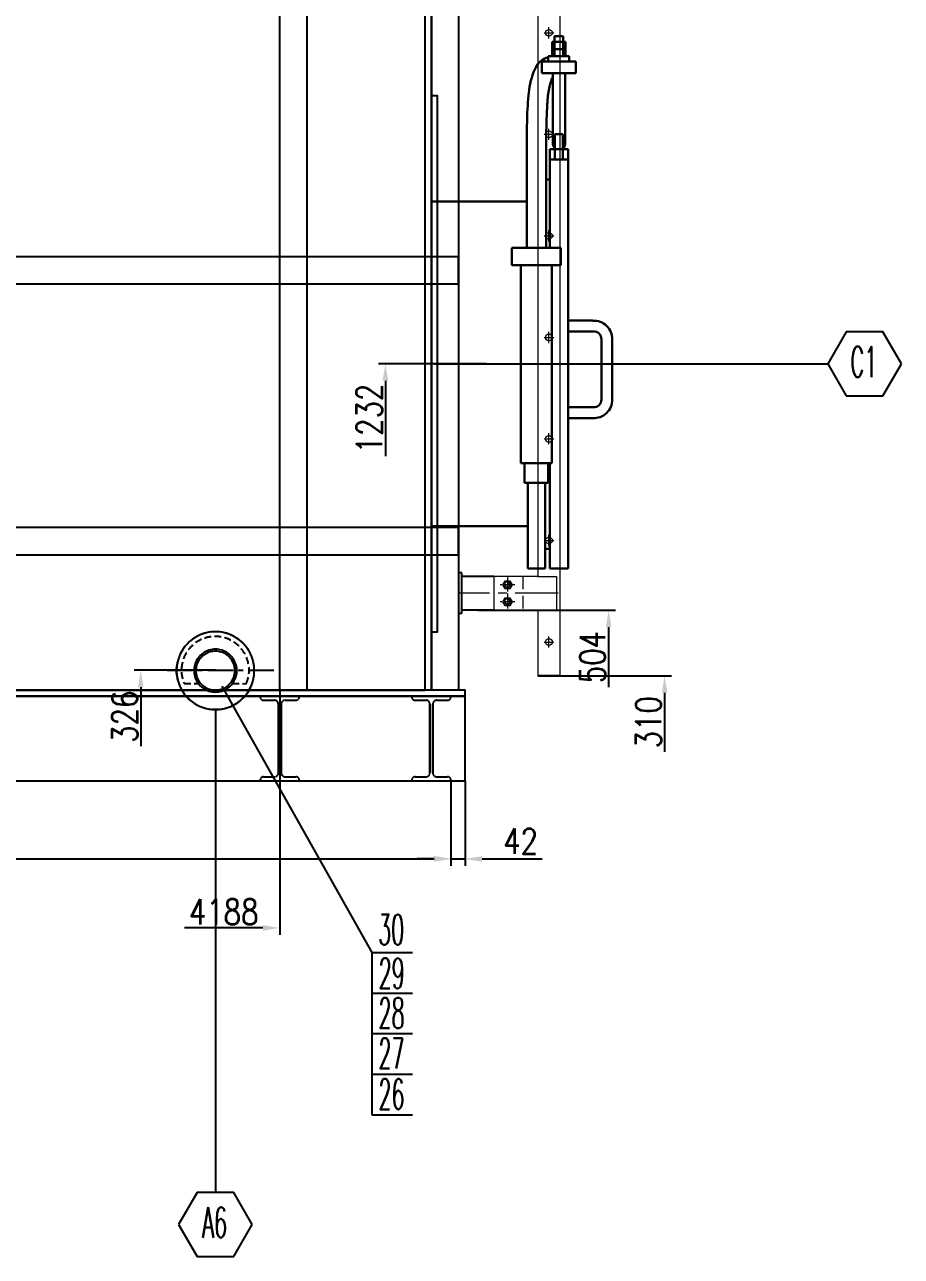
# Model space of a CAD drawing. Header units: millimetres. Extents: x -19109 to 7803, y 10081 to 29089.
# Drawn here: x -11460 to -8868, y 19967 to 23607 of the extents above; entities that cross this region are included whole.
import ezdxf
from ezdxf.enums import TextEntityAlignment as Align

# ---------------------------------------------------------------- set-up
doc = ezdxf.new("R2010")
doc.units = ezdxf.units.MM
for name, pattern in [('CENTER', [50.8, 31.75, -6.35, 6.35, -6.35]), ('CENTER2', [1.125, 0.75, -0.125, 0.125, -0.125]), ('CENTERX2', [4, 2.5, -0.5, 0.5, -0.5]), ('DASHED', [19.05, 12.7, -6.35]), ('HIDDEN', [0.375, 0.25, -0.125])]:
    doc.linetypes.add(name, pattern=pattern)
for name, color, linetype in [('2细线层', 4, 'Continuous'), ('DIM', 4, 'Continuous'), ('HIDDEN', 6, 'HIDDEN'), ('HIDDEN0', 6, 'DASHED')]:
    doc.layers.add(name, color=color, linetype=linetype)
for name, color, linetype, lineweight in [('DRAWING', 7, 'Continuous', 30), ('ST_GL_CENTERLINE', 1, 'CENTER2', 0), ('ST_MA_EQUI', 7, 'Continuous', 15), ('ST_ST_BRACKET_VISIBLE', 4, 'Continuous', 20), ('轮廓', 4, 'Continuous', 30)]:
    doc.layers.add(name, color=color, linetype=linetype, lineweight=lineweight)
doc.styles.add('TH_GBDIM', font='romans.shx', dxfattribs={"width": 0.8, "bigfont": 'gbcbig.shx'})
doc.styles.add('残雪', font='romans.shx', dxfattribs={"width": 0.5, "bigfont": 'hztxt.shx'})
doc.dimstyles.new('TH_GBDIM', dxfattribs={"dimscale": 10, "dimtxt": 7.5, "dimasz": 5, "dimexe": 2, "dimexo": 0, "dimgap": 1.5, "dimtad": 1, "dimdec": 0, "dimzin": 0, "dimdsep": 46, "dimtxsty": 'TH_GBDIM', "dimcen": 5, "dimclrd": 130, "dimclre": 130, "dimclrt": 3, "dimadec": 0, "dimazin": 0, "dimtfac": 0.714286, "dimtdec": 0, "dimtmove": 0, "dimatfit": 3, "dimfxl": 1, "dimtzin": 0, "dimlwd": -1, "dimlwe": -1, "dimarcsym": 0})
doc.dimstyles.new('TH_GBDIM1', dxfattribs={"dimscale": 10, "dimtxt": 7.5, "dimasz": 5, "dimexe": 2, "dimexo": 0, "dimgap": 1, "dimtad": 1, "dimjust": 2, "dimdec": 0, "dimzin": 0, "dimdsep": 46, "dimtxsty": 'TH_GBDIM', "dimcen": 5, "dimse1": 1, "dimsd1": 1, "dimclrd": 130, "dimclre": 130, "dimclrt": 3, "dimadec": 0, "dimazin": 0, "dimtfac": 0.714286, "dimtdec": 0, "dimtmove": 0, "dimatfit": 3, "dimfxl": 1, "dimtzin": 0, "dimlwd": -1, "dimlwe": -1, "dimarcsym": 0})

# ---------------------------------------------------------------- blocks, each defined once
blk = doc.blocks.new('*U2')
at = {"color": 0}
blk.add_lwpolyline([(400, 0), (400, -4696), (480, -4696), (480, 0)], close=True, dxfattribs=at)
blk = doc.blocks.new('*U3')
at = {"color": 0, "linetype": 'ByBlock', "lineweight": -2, "transparency": 16777216, "rotation": 90}
blk.add_blockref('*U2', (-14873.5, 21640.5), dxfattribs=at)
blk = doc.blocks.new('*U4')
at = {"color": 0}
blk.add_lwpolyline([(400, 0), (400, -4696), (480, -4696), (480, 0)], close=True, dxfattribs=at)
blk = doc.blocks.new('*U5')
at = {"color": 0, "linetype": 'ByBlock', "lineweight": -2, "transparency": 16777216, "rotation": 90}
blk.add_blockref('*U4', (20330.6, 26473.9), dxfattribs=at)
blk = doc.blocks.new('A$C6CE23203')
blk.add_line((65, 0), (0, 0))
at = {"layer": 'HIDDEN', "ltscale": 4}
blk.add_line((-225, 4304), (-235, 4304), dxfattribs=at)
blk.add_line((-225, 4304), (-235, 4304), dxfattribs=at)
at = {"layer": 'HIDDEN0', "color": 6, "ltscale": 80}
for p, q in [((-235, 4304), (-235, 4184)), ((-225, 4184), (-225, 4304)), ((-130, 4294), (-225, 4294)), ((-130, 4194), (-225, 4194)), ((-225, 4184), (-235, 4184)), ((-225, 4184), (-235, 4184)), ((-225, 304), (-235, 304)), ((-235, 304), (-235, 184)), ((-225, 304), (-235, 304)), ((-225, 184), (-225, 304)), ((-130, 294), (-225, 294)), ((-225, 184), (-235, 184)), ((-225, 184), (-235, 184)), ((-130, 194), (-225, 194))]:
    blk.add_line(p, q, dxfattribs=at)
at = {"layer": 'ST_GL_CENTERLINE', "color": 1}
for p, q in [((32.5, 4283.3), (32.5, 4316.7)), ((32.5, 3983.3), (32.5, 4016.7)), ((17.1, 4000), (47.9, 4000)), ((32.5, 3683.3), (32.5, 3716.7)), ((17.1, 3700), (47.9, 3700)), ((17.1, 3400), (47.9, 3400)), ((32.5, 3383.3), (32.5, 3416.7)), ((17.1, 3100), (47.9, 3100)), ((32.5, 3083.3), (32.5, 3116.7)), ((32.5, 2783.3), (32.5, 2816.7)), ((17.1, 2800), (47.9, 2800)), ((32.5, 2483.3), (32.5, 2516.7)), ((17.1, 2500), (47.9, 2500)), ((17.1, 2200), (47.9, 2200)), ((32.5, 2183.3), (32.5, 2216.7)), ((17.1, 1900), (47.9, 1900)), ((32.5, 1883.3), (32.5, 1916.7)), ((32.5, 1583.3), (32.5, 1616.7)), ((17.1, 1600), (47.9, 1600)), ((32.5, 1283.3), (32.5, 1316.7)), ((17.1, 1300), (47.9, 1300)), ((17.1, 1000), (47.9, 1000)), ((32.5, 983.3), (32.5, 1016.7)), ((17.1, 700), (47.9, 700)), ((32.5, 683.3), (32.5, 716.7)), ((32.5, 383.3), (32.5, 416.7)), ((17.1, 400), (47.9, 400)), ((32.5, 83.3), (32.5, 116.7)), ((17.1, 100), (47.9, 100))]:
    blk.add_line(p, q, dxfattribs=at)
at = {"layer": 'ST_GL_CENTERLINE', "color": 1, "linetype": 'CENTER'}
for p, q in [((-68.4, 4269), (-111.6, 4269)), ((-90, 4294), (-90, 4194)), ((-68.4, 4219), (-111.6, 4219)), ((-90, 294), (-90, 194)), ((-68.4, 269), (-111.6, 269)), ((-68.4, 219), (-111.6, 219))]:
    blk.add_line(p, q, dxfattribs=at)
at = {"layer": 'ST_GL_CENTERLINE', "color": 1, "linetype": 'CENTER', "ltscale": 4}
for p, q in [((60, 4244), (-235, 4244)), ((60, 244), (-235, 244))]:
    blk.add_line(p, q, dxfattribs=at)
at = {"layer": 'ST_MA_EQUI'}
for p, q in [((775, 5644), (-10, 5644)), ((-10, 5584), (-10, 5644)), ((775, 5584), (775, 5644)), ((775, 5584), (-10, 5584)), ((0, 5584), (0, 5094)), ((65, 5584), (65, 5094)), ((170, 5584), (170, 5094)), ((210, 5584), (210, 5094)), ((451.9, 5094), (451.9, 5584)), ((491.2, 5094), (491.2, 5584)), ((668.7, 5094), (668.7, 5584)), ((694.4, 5094), (694.4, 5584)), ((755, 5094), (755, 5584)), ((760, 5094), (760, 5584)), ((-10, 5034), (-10, 5094)), ((-10, 5034), (-10, 5094)), ((775, 5094), (-10, 5094)), ((-10, 5034), (-10, 5094)), ((775, 5034), (775, 5094)), ((775, 5034), (-10, 5034)), ((0, 5034), (0, 4594)), ((65, 5034), (65, 4594)), ((170, 5034), (170, 4594)), ((210, 5034), (210, 4594)), ((451.9, 4594), (451.9, 5034)), ((491.2, 4594), (491.2, 5034)), ((668.7, 4594), (668.7, 5034)), ((694.4, 4594), (694.4, 5034)), ((755, 4594), (755, 5034)), ((760, 4594), (760, 5034)), ((-10, 4534), (-10, 4594)), ((775, 4594), (-10, 4594)), ((775, 4534), (775, 4594)), ((775, 4534), (-10, 4534)), ((0, 4534), (0, 4294)), ((65, 4534), (65, 4094)), ((170, 4534), (170, 4094)), ((210, 4534), (210, 4094)), ((451.9, 4094), (451.9, 4534)), ((491.2, 4094), (491.2, 4534)), ((668.7, 4094), (668.7, 4534)), ((694.4, 4094), (694.4, 4534)), ((755, 4094), (755, 4534)), ((760, 4094), (760, 4534)), ((-130, 4294), (-130, 4194)), ((0, 4294), (-130, 4294)), ((0, 4294), (55, 4294)), ((55, 4294), (55, 4194)), ((55, 4194), (-130, 4194)), ((0, 4194), (0, 4094)), ((775, 4094), (-10, 4094)), ((-10, 4034), (-10, 4094)), ((775, 4034), (775, 4094)), ((775, 4034), (-10, 4034)), ((0, 4034), (0, 3594)), ((65, 4034), (65, 3594)), ((170, 4034), (170, 3594)), ((210, 4034), (210, 3594)), ((451.9, 3594), (451.9, 4034)), ((491.2, 3594), (491.2, 4034)), ((668.7, 3594), (668.7, 4034)), ((694.4, 3594), (694.4, 4034)), ((755, 3594), (755, 4034)), ((760, 3594), (760, 4034)), ((-10, 3534), (-10, 3594)), ((775, 3594), (-10, 3594)), ((775, 3534), (775, 3594)), ((775, 3534), (-10, 3534)), ((0, 3534), (0, 3094)), ((65, 3534), (65, 3094)), ((170, 3534), (170, 3094)), ((210, 3534), (210, 3094)), ((451.9, 3094), (451.9, 3534)), ((491.2, 3094), (491.2, 3534)), ((668.7, 3094), (668.7, 3534)), ((694.4, 3094), (694.4, 3534)), ((755, 3094), (755, 3534)), ((760, 3094), (760, 3534)), ((775, 3094), (-10, 3094)), ((775, 3094), (-10, 3094)), ((-10, 3034), (-10, 3094)), ((-10, 3034), (-10, 3094)), ((-10, 3034), (-10, 3094)), ((775, 3034), (775, 3094)), ((775, 3034), (775, 3094)), ((775, 3034), (-10, 3034)), ((775, 3034), (-10, 3034)), ((0, 3034), (0, 2594)), ((65, 3034), (65, 2594)), ((170, 3034), (170, 2594)), ((210, 3034), (210, 2594)), ((451.9, 2594), (451.9, 3034)), ((491.2, 2594), (491.2, 3034)), ((668.7, 2594), (668.7, 3034)), ((694.4, 2594), (694.4, 3034)), ((755, 2594), (755, 3034)), ((760, 2594), (760, 3034)), ((0, 2887), (0, 2721)), ((775, 2594), (-10, 2594)), ((-10, 2534), (-10, 2594)), ((775, 2534), (775, 2594)), ((775, 2534), (-10, 2534)), ((0, 2534), (0, 2110)), ((65, 2534), (65, 2110)), ((170, 2534), (170, 2110)), ((210, 2534), (210, 2110)), ((451.9, 2110), (451.9, 2534)), ((491.2, 2110), (491.2, 2534)), ((668.7, 2110), (668.7, 2534)), ((694.4, 2110), (694.4, 2534)), ((755, 2110), (755, 2534)), ((760, 2110), (760, 2534)), ((775, 2110), (-10, 2110)), ((-10, 2050), (-10, 2110)), ((775, 2050), (775, 2110)), ((775, 2050), (-10, 2050)), ((0, 2050), (0, 294)), ((65, 2050), (65, 0)), ((-130, 294), (-130, 194)), ((0, 294), (-130, 294)), ((0, 294), (55, 294)), ((55, 294), (55, 194)), ((55, 194), (-130, 194)), ((0, 194), (0, 0))]:
    blk.add_line(p, q, dxfattribs=at)
for points in [[(-83.1, 4281), (-76.1, 4269), (-83.1, 4257), (-96.9, 4257), (-103.9, 4269), (-96.9, 4281)], [(-83.1, 4231), (-76.1, 4219), (-83.1, 4207), (-96.9, 4207), (-103.9, 4219), (-96.9, 4231)], [(-83.1, 281), (-76.1, 269), (-83.1, 257), (-96.9, 257), (-103.9, 269), (-96.9, 281)], [(-83.1, 231), (-76.1, 219), (-83.1, 207), (-96.9, 207), (-103.9, 219), (-96.9, 231)]]:
    blk.add_lwpolyline(points, close=True, dxfattribs=at)
for centre, radius in [((32.5, 4300), 10), ((-90, 4269), 9), ((-90, 4219), 9), ((32.5, 4000), 10), ((32.5, 3700), 10), ((32.5, 3400), 10), ((32.5, 3100), 10), ((32.5, 2800), 10), ((32.5, 2500), 10), ((32.5, 2200), 10), ((32.5, 1900), 10), ((32.5, 1600), 10), ((32.5, 1300), 10), ((32.5, 1000), 10), ((32.5, 700), 10), ((32.5, 400), 10), ((-90, 269), 9), ((-90, 219), 9), ((32.5, 100), 10)]:
    blk.add_circle(centre, radius, dxfattribs=at)
for centre in [(-90, 4269), (-90, 4219), (-90, 269), (-90, 219)]:
    blk.add_arc(centre, 6.86, 180, 90, dxfattribs=at)
at = {"layer": 'ST_ST_BRACKET_VISIBLE', "linetype": 'DASHED', "ltscale": 3}
for p, q in [((-45, 4294), (-45, 4194)), ((-45, 294), (-45, 194))]:
    blk.add_line(p, q, dxfattribs=at)
blk = doc.blocks.new('A$C099D7B0F')
at = {"color": 0}
blk.add_line((0.3, 960), (0, 0), dxfattribs=at)
blk.add_lwpolyline([(0.1, -312), (-17.9, -312), (-17.9, 1272), (0.1, 1272)], close=True, dxfattribs=at)
at = {"layer": 'DRAWING', "ltscale": 20}
for p, q in [((-349.6, 1114.2), (-404, 1114.2)), ((-339.2, 1119.7), (-339.2, 1024.7)), ((-281.7, 1119.6), (-281.6, 887.5)), ((-363.8, 1083.2), (-389.9, 1083.2)), ((-284.8, 0.1), (0.3, 0)), ((-349.6, -124.8), (-404, -124.8))]:
    blk.add_line(p, q, dxfattribs=at)
at = {"layer": 'DRAWING'}
for p, q in [((-349.6, 822.5), (-349.6, 1024.7)), ((-281.6, 960), (0.3, 960))]:
    blk.add_line(p, q, dxfattribs=at)
at = {"layer": 'DRAWING', "lineweight": 30, "ltscale": 10}
for p, q in [((-382.7, 822.5), (-238.1, 822.5)), ((-382.7, 771.8), (-382.7, 822.5)), ((-238.1, 822.5), (-238.1, 771.8)), ((-238.1, 771.8), (-382.7, 771.8)), ((-356.4, 771.8), (-356.4, 186.2)), ((-264.2, 771.8), (-264.2, 186.2)), ((-264.2, 186.2), (-356.4, 186.2)), ((-345.4, 128.6), (-345.4, 186.2)), ((-275.1, 128.6), (-275.1, 186.2)), ((-345.4, 128.6), (-275.1, 128.6))]:
    blk.add_line(p, q, dxfattribs=at)
at = {"layer": 'DRAWING', "ltscale": 20}
for points, knots in [([(-281.7, 1119.7), (-281.7, 1186.4), (-285.2, 1259.4), (-288.7, 1304.2), (-310.5, 1372.1), (-337.9, 1383.4), (-344.7, 1385.2)], [28.068555, 28.068555, 28.068555, 28.068555, 69.663894, 123.575236, 165.989333, 178.936454, 178.936454, 178.936454, 178.936454]), ([(-281.7, 1119.6), (-281.7, 1186.3), (-285.2, 1259.4), (-288.7, 1304.2), (-310.5, 1372.1), (-337.9, 1383.4), (-344.7, 1385.2)], [28.041986, 28.041986, 28.041986, 28.041986, 69.663894, 123.575236, 165.989333, 178.936454, 178.936454, 178.936454, 178.936454]), ([(-339.2, 1119.7), (-339.3, 1122.8), (-339.3, 1125.9), (-339.3, 1135.1), (-339.4, 1140.9), (-339.5, 1157.4), (-339.6, 1167.2), (-340, 1187.4), (-340.2, 1197.1), (-340.8, 1214.1), (-341.2, 1221.4), (-341.6, 1230.8), (-341.8, 1233.4), (-342, 1237.9), (-342.1, 1239.8), (-342.3, 1243.5), (-342.4, 1245.3), (-342.7, 1250.4), (-342.9, 1253.6), (-343.4, 1260.7), (-343.7, 1264.5), (-344.4, 1271.5), (-344.8, 1274.8), (-345.7, 1281.1), (-346.1, 1284.2), (-347, 1288.9), (-347.3, 1290.5), (-348.3, 1295.3), (-349.1, 1298.7), (-350.2, 1303.2), (-350.4, 1304), (-350.8, 1305.5), (-351, 1306.2), (-351.6, 1308.4), (-352, 1309.8), (-353.2, 1314.1), (-354.1, 1316.8), (-355.9, 1321.8), (-356.8, 1324), (-358.2, 1327), (-358.7, 1328), (-359.2, 1328.8)], [28.041986, 28.041986, 28.041986, 28.041986, 30.080984, 30.080984, 34.158981, 34.158981, 42.314976, 42.314976, 52.929389, 52.929389, 63.543803, 63.543803, 68.001584, 68.001584, 71.358403, 71.358403, 74.715223, 74.715223, 81.428862, 81.428862, 90.835342, 90.835342, 100.241822, 100.241822, 109.648301, 109.648301, 114.186735, 114.186735, 123.263603, 123.263603, 125.036676, 125.036676, 126.809748, 126.809748, 130.355894, 130.355894, 137.722856, 137.722856, 145.089817, 145.089817, 149.83544, 149.83544, 149.83544, 149.83544]), ([(-339.2, 1119.7), (-339.3, 1122.8), (-339.3, 1125.9), (-339.3, 1135.1), (-339.4, 1140.9), (-339.5, 1157.4), (-339.6, 1167.2), (-340, 1187.4), (-340.2, 1197.1), (-340.8, 1214.1), (-341.2, 1221.4), (-341.6, 1230.8), (-341.8, 1233.4), (-342, 1237.9), (-342.1, 1239.8), (-342.3, 1243.5), (-342.4, 1245.3), (-342.7, 1250.4), (-342.9, 1253.6), (-343.4, 1260.7), (-343.7, 1264.5), (-344.4, 1271.5), (-344.8, 1274.8), (-345.7, 1281.1), (-346.1, 1284.2), (-347, 1288.9), (-347.3, 1290.5), (-348.3, 1295.3), (-349.1, 1298.7), (-350.2, 1303.2), (-350.4, 1304), (-350.8, 1305.5), (-351, 1306.2), (-351.6, 1308.4), (-352, 1309.8), (-353.2, 1314.1), (-354.1, 1316.8), (-355.9, 1321.8), (-356.8, 1324), (-358.2, 1327), (-358.7, 1328), (-359.2, 1328.8)], [28.041986, 28.041986, 28.041986, 28.041986, 30.080984, 30.080984, 34.158981, 34.158981, 42.314976, 42.314976, 52.929389, 52.929389, 63.543803, 63.543803, 68.001584, 68.001584, 71.358403, 71.358403, 74.715223, 74.715223, 81.428862, 81.428862, 90.835342, 90.835342, 100.241822, 100.241822, 109.648301, 109.648301, 114.186735, 114.186735, 123.263603, 123.263603, 125.036676, 125.036676, 126.809748, 126.809748, 130.355894, 130.355894, 137.722856, 137.722856, 145.089817, 145.089817, 149.83544, 149.83544, 149.83544, 149.83544])]:
    blk.add_open_spline(points, degree=3, knots=knots, dxfattribs=at)
at = {"layer": '轮廓', "color": 0, "lineweight": 30}
for p, q in [((-396.8, 1388.6), (-396.8, 1431.5)), ((-396.8, 1431.5), (-376.8, 1431.5)), ((-389.8, 1388.6), (-389.8, 1448.2)), ((-389.8, 1448.2), (-376.8, 1448.2)), ((-356.8, 1431.5), (-376.9, 1431.5)), ((-363.8, 1448.2), (-376.8, 1448.2)), ((-363.8, 1388.6), (-363.8, 1448.2)), ((-356.8, 1388.6), (-356.8, 1431.5)), ((-407.1, 1373.6), (-407.1, 1388.6)), ((-407.1, 1388.6), (-376.8, 1388.6)), ((-356.8, 1410.1), (-396.8, 1410.1)), ((-344.7, 1388.6), (-376.8, 1388.6)), ((-344.7, 1373.6), (-344.7, 1388.6)), ((-426.9, 1373.6), (-326.8, 1373.6)), ((-426.9, 1338.3), (-426.9, 1373.6)), ((-326.8, 1338.3), (-326.8, 1373.6)), ((-426.9, 1338.3), (-326.8, 1338.3)), ((-395, 1338.3), (-395, 1129.2)), ((-359.2, 1338.3), (-359.2, 1129.2)), ((-388.8, 1158.1), (-388.8, 1083.2)), ((-388.8, 1158.1), (-364.8, 1158.1)), ((-364.8, 1158.1), (-364.8, 1083.2)), ((-404, 1114.2), (-404, -76.7)), ((-349.6, 1114.2), (-349.6, 1024.7)), ((-404, 1083.2), (-349.6, 1083.2)), ((-404, -124.8), (-404, 1035)), ((-339.2, 1024.7), (-349.6, 1024.7)), ((-339.2, 1024.7), (-339.2, 822.5)), ((-281.6, 887.5), (-281.6, 822.5)), ((-477.1, 607.5), (-404, 607.5)), ((-534.6, 372.5), (-534.6, 554.3)), ((-502.6, 373.4), (-502.6, 553.4)), ((-478.9, 575.5), (-404, 575.5)), ((-478.9, 351.4), (-404, 351.4)), ((-477.1, 319.4), (-404, 319.4)), ((-349.6, 186.2), (-349.6, -124.8)), ((-336, 128.6), (-336, -124.8)), ((-284.8, -124.8), (-284.8, 128.6)), ((-349.6, -107.7), (-349.6, -38.3)), ((-336, -66.3), (-349.6, -66.3)), ((-336, -124.8), (-284.8, -124.8))]:
    blk.add_line(p, q, dxfattribs=at)
for centre, radius, start, end in [((-377.1, 1129.2), 17.9, 180, 228.8175), ((-377.1, 1129.2), 17.9, 313.2394, 0), ((-480.2, 553.1), 54.4, 86.742, 181.2164), ((-480.1, 553), 22.5, 86.9497, 181.1871), ((-480.2, 373.7), 54.4, 178.7836, 273.258), ((-480.1, 373.9), 22.5, 178.8129, 273.0503)]:
    blk.add_arc(centre, radius, start, end, dxfattribs=at)
blk = doc.blocks.new('A$C07553A29')
at = {"layer": 'HIDDEN', "lineweight": -3, "ltscale": 5}
for p, q in [((-58, -1.6), (-58, 0)), ((-58, 0), (58, 0)), ((58, -1.6), (58, 0)), ((-47.8, -11.7), (-15.4, -11.7)), ((-4.1, -226.1), (-4.1, -23.4)), ((-4.1, -23.4), (-4.1, -226.1)), ((-4.1, -226.1), (-4.1, -23.4)), ((-4.1, -23.4), (-4.1, -226.1)), ((4.1, -226.1), (4.1, -23.4)), ((4.1, -23.4), (4.1, -226.1)), ((4.1, -226.1), (4.1, -23.4)), ((4.1, -23.4), (4.1, -226.1)), ((15.4, -11.7), (47.8, -11.7)), ((-58, -248), (-58, -249.6)), ((-58, -249.6), (58, -249.6)), ((-47.8, -237.9), (-15.4, -237.9)), ((15.4, -237.9), (47.8, -237.9)), ((58, -248), (58, -249.6))]:
    blk.add_line(p, q, dxfattribs=at)
for centre, radius, start, end in [((-47.8, -1.6), 10.2, 180, 270), ((-15.8, -23.4), 11.7, 0, 90), ((15.8, -23.4), 11.7, 90, 180), ((47.8, -1.6), 10.2, 270, 0), ((-47.8, -248), 10.2, 90, 180), ((-15.8, -226.1), 11.7, 270, 0), ((15.8, -226.1), 11.7, 180, 270), ((47.8, -248), 10.2, 0, 90)]:
    blk.add_arc(centre, radius, start, end, dxfattribs=at)
blk = doc.blocks.new('*D46')
at = {"color": 130, "transparency": 16777216}
for p, q in [((-14851.5, 21372.5), (-14851.5, 21122.2)), ((-10199.5, 21373.3), (-10199.5, 21122.2)), ((-14801.5, 21142.2), (-10249.5, 21142.2))]:
    blk.add_line(p, q, dxfattribs=at)
for points in [[(-14801.5, 21150.5), (-14801.5, 21133.9), (-14851.5, 21142.2)], [(-10249.5, 21150.5), (-10249.5, 21133.9), (-10199.5, 21142.2)]]:
    blk.add_solid(points, dxfattribs=at)
at = {"layer": 'Defpoints', "color": 0, "transparency": 16777216}
for p in [(-14851.5, 21372.5), (-10199.5, 21373.3), (-10199.5, 21142.2)]:
    blk.add_point(p, dxfattribs=at)
at = {"color": 3, "transparency": 16777216, "insert": (-12525.5, 21194.7), "char_height": 75, "attachment_point": 5, "style": 'TH_GBDIM'}
blk.add_mtext('4652', dxfattribs=at)
blk = doc.blocks.new('*D47')
at = {"color": 130, "transparency": 16777216}
for p, q in [((-10199.5, 21372.5), (-10199.5, 21121.6)), ((-10157.5, 21372.5), (-10157.5, 21121.6)), ((-10249.5, 21141.6), (-10299.5, 21141.6)), ((-10199.5, 21141.6), (-10157.5, 21141.6)), ((-10107.5, 21141.6), (-9930.3, 21141.6))]:
    blk.add_line(p, q, dxfattribs=at)
for points in [[(-10249.5, 21150), (-10249.5, 21133.3), (-10199.5, 21141.6)], [(-10107.5, 21150), (-10107.5, 21133.3), (-10157.5, 21141.6)]]:
    blk.add_solid(points, dxfattribs=at)
at = {"layer": 'Defpoints', "color": 0, "transparency": 16777216}
for p in [(-10199.5, 21372.5), (-10157.5, 21372.5), (-10157.5, 21141.6)]:
    blk.add_point(p, dxfattribs=at)
at = {"color": 3, "transparency": 16777216, "insert": (-9993.9, 21194.1), "char_height": 75, "attachment_point": 5, "style": 'TH_GBDIM'}
blk.add_mtext('42', dxfattribs=at)
blk = doc.blocks.new('*D56')
at = {"color": 130, "transparency": 16777216}
for p, q in [((-10705.5, 21640.5), (-10705.5, 20917.8)), ((-10755.5, 20937.8), (-10986.9, 20937.8))]:
    blk.add_line(p, q, dxfattribs=at)
blk.add_solid([(-10755.5, 20946.1), (-10755.5, 20929.5), (-10705.5, 20937.8)], dxfattribs=at)
at = {"layer": 'Defpoints', "color": 0, "transparency": 16777216}
for p in [(-14893.5, 21640.5), (-10705.5, 21640.5), (-10705.5, 20937.8)]:
    blk.add_point(p, dxfattribs=at)
at = {"color": 3, "transparency": 16777216, "insert": (-10871.2, 20985.3), "char_height": 75, "attachment_point": 5, "style": 'TH_GBDIM'}
blk.add_mtext('4188', dxfattribs=at)
blk = doc.blocks.new('*D72')
at = {"color": 130, "transparency": 16777216}
for p, q in [((-10895.7, 21698.9), (-11136.3, 21698.9)), ((-11116.3, 21648.9), (-11116.3, 21474.6))]:
    blk.add_line(p, q, dxfattribs=at)
blk.add_solid([(-11124.7, 21648.9), (-11108, 21648.9), (-11116.3, 21698.9)], dxfattribs=at)
at = {"layer": 'Defpoints', "color": 0, "transparency": 16777216}
for p in [(-11116.3, 21698.9), (-10895.7, 21698.9), (-10895.7, 21372.5)]:
    blk.add_point(p, dxfattribs=at)
at = {"color": 3, "transparency": 16777216, "insert": (-11163.8, 21561.7), "char_height": 75, "attachment_point": 5, "rotation": 90, "style": 'TH_GBDIM'}
blk.add_mtext('326', dxfattribs=at)
blk = doc.blocks.new('*D74')
at = {"color": 130, "transparency": 16777216}
for p, q in [((-10095.9, 22604.5), (-10413.3, 22604.5)), ((-10393.3, 22554.5), (-10393.3, 22331.7))]:
    blk.add_line(p, q, dxfattribs=at)
blk.add_solid([(-10401.6, 22554.5), (-10385, 22554.5), (-10393.3, 22604.5)], dxfattribs=at)
at = {"layer": 'Defpoints', "color": 0, "transparency": 16777216}
for p in [(-10393.3, 22604.5), (-10095.9, 22604.5), (-10343.5, 21372.5)]:
    blk.add_point(p, dxfattribs=at)
at = {"color": 3, "transparency": 16777216, "insert": (-10440.8, 22443.1), "char_height": 75, "attachment_point": 5, "rotation": 90, "style": 'TH_GBDIM'}
blk.add_mtext('1232', dxfattribs=at)
blk = doc.blocks.new('*D76')
at = {"color": 130, "transparency": 16777216}
for p, q in [((-10892, 26037.2), (-10892, 26355.2)), ((-10942, 26335.2), (-11156.3, 26335.2))]:
    blk.add_line(p, q, dxfattribs=at)
blk.add_solid([(-10942, 26343.5), (-10942, 26326.8), (-10892, 26335.2)], dxfattribs=at)
at = {"layer": 'Defpoints', "color": 0, "transparency": 16777216}
for p in [(-10892, 26335.2), (-10892, 26037.2), (-14893.5, 21445.5)]:
    blk.add_point(p, dxfattribs=at)
at = {"color": 3, "transparency": 16777216, "insert": (-11049.1, 26382.7), "char_height": 75, "attachment_point": 5, "style": 'TH_GBDIM'}
blk.add_mtext('4001', dxfattribs=at)
blk = doc.blocks.new('*D77')
at = {"color": 130, "transparency": 16777216}
for p, q in [((-10892, 25974.5), (-11087.3, 25974.5)), ((-11067.3, 25924.5), (-11067.3, 25693.1))]:
    blk.add_line(p, q, dxfattribs=at)
blk.add_solid([(-11075.6, 25924.5), (-11058.9, 25924.5), (-11067.3, 25974.5)], dxfattribs=at)
at = {"layer": 'Defpoints', "color": 0, "transparency": 16777216}
for p in [(-11067.3, 25974.5), (-10892, 25974.5), (-11109.9, 21142.2)]:
    blk.add_point(p, dxfattribs=at)
at = {"color": 3, "transparency": 16777216, "insert": (-11114.8, 25808.8), "char_height": 75, "attachment_point": 5, "rotation": 90, "style": 'TH_GBDIM'}
blk.add_mtext('4832', dxfattribs=at)
blk = doc.blocks.new('*D78')
at = {"color": 130, "transparency": 16777216}
for p, q in [((-10437.6, 27686.4), (-10121.1, 27686.4)), ((-10141.1, 27636.4), (-10141.1, 27405))]:
    blk.add_line(p, q, dxfattribs=at)
blk.add_solid([(-10149.5, 27636.4), (-10132.8, 27636.4), (-10141.1, 27686.4)], dxfattribs=at)
at = {"layer": 'Defpoints', "color": 0, "transparency": 16777216}
for p in [(-10437.6, 27686.4), (-10141.1, 27686.4), (-10343.5, 21372.5)]:
    blk.add_point(p, dxfattribs=at)
at = {"color": 3, "transparency": 16777216, "insert": (-10188.6, 27520.7), "char_height": 75, "attachment_point": 5, "rotation": 90, "style": 'TH_GBDIM'}
blk.add_mtext('6314', dxfattribs=at)
blk = doc.blocks.new('*D90')
at = {"color": 130, "transparency": 16777216}
for p, q in [((-9942.5, 21682.5), (-9548.2, 21682.5)), ((-9568.2, 21632.5), (-9568.2, 21458.3))]:
    blk.add_line(p, q, dxfattribs=at)
blk.add_solid([(-9576.5, 21632.5), (-9559.9, 21632.5), (-9568.2, 21682.5)], dxfattribs=at)
at = {"layer": 'Defpoints', "color": 0, "transparency": 16777216}
for p in [(-9942.5, 21682.5), (-9568.2, 21682.5), (-10157.5, 21372.5)]:
    blk.add_point(p, dxfattribs=at)
at = {"color": 3, "transparency": 16777216, "insert": (-9615.7, 21545.4), "char_height": 75, "attachment_point": 5, "rotation": 90, "style": 'TH_GBDIM'}
blk.add_mtext('310', dxfattribs=at)
blk = doc.blocks.new('*D91')
at = {"color": 130, "transparency": 16777216}
for p, q in [((-10120, 21876.5), (-9713.5, 21876.5)), ((-9733.5, 21826.5), (-9733.5, 21649.4))]:
    blk.add_line(p, q, dxfattribs=at)
blk.add_solid([(-9741.8, 21826.5), (-9725.1, 21826.5), (-9733.5, 21876.5)], dxfattribs=at)
at = {"layer": 'Defpoints', "color": 0, "transparency": 16777216}
for p in [(-10120, 21876.5), (-9733.5, 21876.5), (-10157.5, 21372.5)]:
    blk.add_point(p, dxfattribs=at)
at = {"color": 3, "transparency": 16777216, "insert": (-9781, 21738), "char_height": 75, "attachment_point": 5, "rotation": 90, "style": 'TH_GBDIM'}
blk.add_mtext('504', dxfattribs=at)
blk = doc.blocks.new('*D92')
at = {"color": 130, "transparency": 16777216}
for p, q in [((-10157.5, 25876.5), (-9985.5, 25876.5)), ((-10005.5, 25826.5), (-10005.5, 25592.3))]:
    blk.add_line(p, q, dxfattribs=at)
blk.add_solid([(-10013.8, 25826.5), (-9997.2, 25826.5), (-10005.5, 25876.5)], dxfattribs=at)
at = {"layer": 'Defpoints', "color": 0, "transparency": 16777216}
for p in [(-10157.5, 25876.5), (-10005.5, 25876.5), (-10157.5, 21372.5)]:
    blk.add_point(p, dxfattribs=at)
at = {"color": 3, "transparency": 16777216, "insert": (-10053, 25709.4), "char_height": 75, "attachment_point": 5, "rotation": 90, "style": 'TH_GBDIM'}
blk.add_mtext('4504', dxfattribs=at)

msp = doc.modelspace()

# ---------------------------------------------------------------- linework, layer by layer
at = {"color": 1, "linetype": 'CENTERX2', "lineweight": -3, "ltscale": 30}
msp.add_line((-11038.5, 21698.9), (-10720.1, 21698.9), dxfattribs=at)
at = {"color": 0, "ltscale": 10}
msp.add_line((-11004.1, 21659.7), (-11004, 21659.7), dxfattribs=at)
at = {"color": 4, "lineweight": -3, "ltscale": 10}
for p, q in [((-10876.7, 21651.6), (-10433.6, 20865.4)), ((-10433.6, 20865.4), (-10313.6, 20865.4)), ((-10433.6, 20865.4), (-10433.6, 20745.4)), ((-10433.6, 20745.4), (-10313.6, 20745.4)), ((-10433.6, 20745.4), (-10433.6, 20625.4))]:
    msp.add_line(p, q, dxfattribs=at)
at = {"color": 0}
msp.add_line((-14893.5, 21372.5), (-10893.5, 21372.5), dxfattribs=at)
at = {"color": 4, "ltscale": 10}
for p, q in [((-10433.6, 20625.4), (-10313.6, 20625.4)), ((-10433.6, 20625.4), (-10433.6, 20505.4)), ((-10433.6, 20505.4), (-10313.6, 20505.4)), ((-10433.6, 20505.4), (-10433.6, 20385.4)), ((-10433.6, 20385.4), (-10313.6, 20385.4))]:
    msp.add_line(p, q, dxfattribs=at)
at = {"color": 0}
for points in [[(-14775.5, 21640.5), (-10275.5, 21640.5), (-10275.5, 26140.5), (-14775.5, 26140.5)], [(-10625.5, 21640.5), (-10705.5, 21640.5), (-10705.5, 26140.5), (-10625.5, 26140.5)], [(-10257.5, 21640.5), (-10275.5, 21640.5), (-10275.5, 26140.5), (-10257.5, 26140.5)], [(-10177.5, 21640.5), (-10257.5, 21640.5), (-10257.5, 26140.5), (-10177.5, 26140.5)], [(-14893.5, 21622.5), (-10157.5, 21622.5), (-10157.5, 21640.5), (-14893.5, 21640.5)], [(-14893.5, 21372.5), (-10157.5, 21372.5), (-10157.5, 21622.5), (-14893.5, 21622.5)]]:
    msp.add_lwpolyline(points, close=True, dxfattribs=at)
at = {"lineweight": -3}
for points in [[(-10949.1, 21799.7), (-10957.1, 21795.1)], [(-10940.7, 21803.7), (-10949.1, 21799.7)], [(-10946.4, 21801.1), (-10948.4, 21800)], [(-10940.4, 21803.9), (-10946.4, 21801.1)], [(-10932.1, 21807), (-10940.7, 21803.7)], [(-10934.3, 21806.2), (-10940.4, 21803.9)], [(-10932.8, 21806.7), (-10934.3, 21806.2)], [(-10923.2, 21809.5), (-10932.1, 21807)], [(-10928, 21808.2), (-10930.4, 21807.4)], [(-10924.8, 21809), (-10928, 21808.2)], [(-10914.1, 21811.4), (-10923.2, 21809.5)], [(-10921.7, 21809.9), (-10922.8, 21809.5)], [(-10915.3, 21811.2), (-10921.7, 21809.9)], [(-10914.3, 21811.3), (-10915.3, 21811.2)], [(-10904.9, 21812.5), (-10914.1, 21811.4)], [(-10908.8, 21812.1), (-10913.6, 21811.4)], [(-10906.2, 21812.3), (-10908.8, 21812.1)], [(-10895.7, 21812.9), (-10904.9, 21812.5)], [(-10902.2, 21812.7), (-10904, 21812.5)], [(-10895.7, 21812.9), (-10902.2, 21812.7)], [(-10886.4, 21812.5), (-10895.7, 21812.9)], [(-10889.1, 21812.7), (-10895.7, 21812.9)], [(-10887.4, 21812.5), (-10889.1, 21812.7)], [(-10877.2, 21811.4), (-10886.4, 21812.5)], [(-10882.5, 21812.1), (-10885.2, 21812.3)], [(-10877.8, 21811.4), (-10882.5, 21812.1)], [(-10868.1, 21809.5), (-10877.2, 21811.4)], [(-10876, 21811.2), (-10877.1, 21811.3)], [(-10869.6, 21809.9), (-10876, 21811.2)], [(-10868.6, 21809.5), (-10869.6, 21809.9)], [(-10859.2, 21807), (-10868.1, 21809.5)], [(-10863.3, 21808.2), (-10866.6, 21809)], [(-10861, 21807.4), (-10863.3, 21808.2)], [(-10850.6, 21803.7), (-10859.2, 21807)], [(-10857, 21806.2), (-10858.6, 21806.7)], [(-10844.9, 21801.1), (-10850.9, 21803.9), (-10850.9, 21803.9), (-10857, 21806.2)], [(-10842.2, 21799.7), (-10850.6, 21803.7)], [(-10843, 21800), (-10844.9, 21801.1)], [(-10834.2, 21795.1), (-10842.2, 21799.7)], [(-10990.3, 21763.3), (-10995.3, 21755.4)], [(-10984.7, 21770.6), (-10990.3, 21763.3)], [(-10986.7, 21768.2), (-10989.1, 21764.8)], [(-10985, 21770.2), (-10986.7, 21768.2)], [(-10978.6, 21777.6), (-10984.7, 21770.6)], [(-10982.5, 21773.2), (-10984.5, 21770.8)], [(-10979.3, 21776.6), (-10982.5, 21773.2)], [(-10971.9, 21784), (-10978.6, 21777.6)], [(-10978.1, 21778.1), (-10978.3, 21777.9)], [(-10973.4, 21782.7), (-10978.1, 21778.1)], [(-10972.3, 21783.6), (-10973.4, 21782.7)], [(-10964.7, 21789.8), (-10971.9, 21784)], [(-10968.4, 21786.9), (-10970.8, 21784.9)], [(-10966.1, 21788.6), (-10968.4, 21786.9)], [(-10957.1, 21795.1), (-10964.7, 21789.8)], [(-10963.2, 21791), (-10964.3, 21790.1)], [(-10958.6, 21794.1), (-10963.2, 21791)], [(-10952.2, 21798), (-10955.1, 21796.2)], [(-10950, 21799.1), (-10952.2, 21798)], [(-10839.1, 21798), (-10841.4, 21799.1)], [(-10836.3, 21796.2), (-10839.1, 21798)], [(-10826.6, 21789.8), (-10834.2, 21795.1)], [(-10828.1, 21791), (-10832.8, 21794.1)], [(-10827.1, 21790.1), (-10828.1, 21791)], [(-10819.4, 21784), (-10826.6, 21789.8)], [(-10822.9, 21786.9), (-10825.2, 21788.6)], [(-10820.6, 21784.9), (-10822.9, 21786.9)], [(-10812.7, 21777.6), (-10819.4, 21784)], [(-10817.9, 21782.7), (-10819.1, 21783.6)], [(-10813.2, 21778.1), (-10817.9, 21782.7)], [(-10813.1, 21777.9), (-10813.2, 21778.1)], [(-10806.6, 21770.6), (-10812.7, 21777.6)], [(-10808.8, 21773.2), (-10812.1, 21776.6)], [(-10806.9, 21770.8), (-10808.8, 21773.2)], [(-10801, 21763.3), (-10806.6, 21770.6)], [(-10804.6, 21768.2), (-10806.4, 21770.2)], [(-10802.3, 21764.8), (-10804.6, 21768.2)], [(-10796.1, 21755.4), (-10801, 21763.3)], [(-11006.8, 21727.2), (-11008.3, 21720.8)], [(-11006.1, 21729.9), (-11008.2, 21720.9)], [(-11006.4, 21728.7), (-11006.8, 21727.2)], [(-11003.2, 21738.7), (-11006.1, 21729.9)], [(-11005, 21733.4), (-11005.3, 21732.4)], [(-11004.3, 21735.5), (-11005, 21733.4)], [(-10999.5, 21747.3), (-11003.2, 21738.7)], [(-11002.8, 21739.6), (-11003, 21739.2)], [(-11000.2, 21745.7), (-11002.8, 21739.6)], [(-10999.8, 21746.7), (-11000.2, 21745.7)], [(-10995.3, 21755.4), (-10999.5, 21747.3)], [(-10997.3, 21751.6), (-10998.8, 21748.6)], [(-10996.3, 21753.4), (-10997.3, 21751.6)], [(-10994.1, 21757.3), (-10994.7, 21756.4)], [(-10991.3, 21761.7), (-10994.1, 21757.3)], [(-10951.2, 21728.1), (-10953.3, 21723.8)], [(-10948.7, 21732.3), (-10951.2, 21728.1)], [(-10945.9, 21736.2), (-10948.7, 21732.3)], [(-10946.2, 21725.4), (-10943.9, 21729.2)], [(-10942.9, 21740), (-10945.9, 21736.2)], [(-10943.9, 21729.2), (-10941.4, 21732.7)], [(-10939.5, 21743.5), (-10942.9, 21740)], [(-10941.4, 21732.7), (-10938.6, 21736.1)], [(-10935.9, 21746.7), (-10939.5, 21743.5)], [(-10938.6, 21736.1), (-10935.5, 21739.3)], [(-10932.1, 21749.6), (-10935.9, 21746.7)], [(-10935.5, 21739.3), (-10932.2, 21742.3)], [(-10895.7, 21755.4), (-10899.7, 21755.3), (-10903.6, 21754.9), (-10907.5, 21754.2), (-10911.3, 21753.2), (-10915.1, 21752), (-10918.8, 21750.5), (-10922.3, 21748.8), (-10925.8, 21746.9), (-10929.1, 21744.7), (-10932.2, 21742.3)], [(-10928, 21752.2), (-10932.1, 21749.6)], [(-10923.7, 21754.6), (-10928, 21752.2)], [(-10919.2, 21756.6), (-10923.7, 21754.6)], [(-10914.7, 21758.2), (-10919.2, 21756.6)], [(-10910, 21759.5), (-10914.7, 21758.2)], [(-10905.3, 21760.4), (-10910, 21759.5)], [(-10900.5, 21761), (-10905.3, 21760.4)], [(-10886, 21760.4), (-10890.8, 21761), (-10890.8, 21761), (-10895.7, 21761.2), (-10895.7, 21761.2), (-10900.5, 21761)], [(-10886.8, 21754.7), (-10891.3, 21755.3), (-10891.3, 21755.3), (-10895.7, 21755.4)], [(-10882.5, 21753.9), (-10886.8, 21754.7)], [(-10881.3, 21759.5), (-10886, 21760.4)], [(-10878.3, 21752.7), (-10882.5, 21753.9)], [(-10876.6, 21758.2), (-10881.3, 21759.5)], [(-10874.1, 21751.2), (-10878.3, 21752.7)], [(-10872.1, 21756.6), (-10876.6, 21758.2)], [(-10870.2, 21749.4), (-10874.1, 21751.2)], [(-10867.6, 21754.6), (-10872.1, 21756.6)], [(-10866.3, 21747.3), (-10870.2, 21749.4)], [(-10863.4, 21752.2), (-10867.6, 21754.6)], [(-10862.5, 21744.9), (-10866.3, 21747.3)], [(-10859.2, 21749.6), (-10863.4, 21752.2)], [(-10859.1, 21742.3), (-10862.5, 21744.9)], [(-10855.4, 21746.7), (-10859.2, 21749.6)], [(-10855.8, 21739.3), (-10859.1, 21742.3)], [(-10852.7, 21736.1), (-10855.8, 21739.3)], [(-10851.8, 21743.5), (-10855.4, 21746.7)], [(-10849.9, 21732.7), (-10852.7, 21736.1)], [(-10848.4, 21740), (-10851.8, 21743.5)], [(-10847.4, 21729.2), (-10849.9, 21732.7)], [(-10845.4, 21736.2), (-10848.4, 21740)], [(-10845.1, 21725.4), (-10847.4, 21729.2)], [(-10842.6, 21732.3), (-10845.4, 21736.2)], [(-10840.1, 21728.1), (-10842.6, 21732.3)], [(-10838, 21723.8), (-10840.1, 21728.1)], [(-10794, 21751.6), (-10797.2, 21757.3), (-10797.2, 21757.3), (-10800.5, 21762.3)], [(-10791.8, 21747.3), (-10796.1, 21755.4)], [(-10792.4, 21748.1), (-10794, 21751.6)], [(-10788.1, 21738.7), (-10791.8, 21747.3)], [(-10791.1, 21745.7), (-10791.6, 21746.7)], [(-10788.5, 21739.6), (-10791.1, 21745.7)], [(-10788.4, 21739.2), (-10788.5, 21739.6)], [(-10785.2, 21729.9), (-10788.1, 21738.7)], [(-10786.3, 21733.4), (-10787.1, 21735.4)], [(-10786.1, 21732.4), (-10786.3, 21733.4)], [(-10783.1, 21720.9), (-10785.2, 21729.9)], [(-10784.5, 21727.2), (-10785, 21728.7)], [(-10781.8, 21714.3), (-10783, 21720.8), (-10783, 21720.8), (-10784.5, 21727.2)], [(-11010.2, 21707.8), (-11010.6, 21701.2), (-11010.6, 21701.2), (-11010.6, 21694.6), (-11010.6, 21694.6), (-11010.2, 21688.1)], [(-11009.8, 21684.1), (-11010.5, 21693.3), (-11010.5, 21693.3), (-11010.5, 21702.5), (-11010.5, 21702.5), (-11009.8, 21711.7)], [(-11009.5, 21714.3), (-11010.2, 21707.8)], [(-11008.2, 21720.9), (-11009.8, 21711.7)], [(-11008.3, 21720.8), (-11009.5, 21714.3)], [(-10958.4, 21705.2), (-10958.8, 21700.3)], [(-10958.8, 21700.3), (-10958.8, 21695.5)], [(-10958.8, 21695.5), (-10958.4, 21690.6)], [(-10957.8, 21710), (-10958.4, 21705.2)], [(-10958.4, 21690.6), (-10957.8, 21685.8)], [(-10956.6, 21714.7), (-10957.8, 21710)], [(-10955.1, 21719.3), (-10956.6, 21714.7)], [(-10953.3, 21723.8), (-10955.1, 21719.3)], [(-10952.8, 21704.5), (-10953.1, 21700.2), (-10953.1, 21700.2), (-10953.1, 21695.7)], [(-10952.8, 21691.3), (-10953.1, 21695.7)], [(-10952.8, 21704.5), (-10952.1, 21708.8)], [(-10952.1, 21687), (-10952.8, 21691.3)], [(-10952.1, 21708.8), (-10951.1, 21713.2)], [(-10951.1, 21713.2), (-10949.8, 21717.4)], [(-10949.8, 21717.4), (-10948.1, 21721.4)], [(-10948.1, 21721.4), (-10946.2, 21725.4)], [(-10843.2, 21721.4), (-10845.1, 21725.4)], [(-10841.5, 21717.4), (-10843.2, 21721.4)], [(-10840.2, 21713.2), (-10841.5, 21717.4)], [(-10839.2, 21708.8), (-10840.2, 21713.2)], [(-10838.5, 21704.5), (-10839.2, 21708.8)], [(-10839.2, 21687), (-10838.5, 21691.3)], [(-10838.2, 21700.2), (-10838.5, 21704.5)], [(-10838.5, 21691.3), (-10838.2, 21695.7), (-10838.2, 21695.7), (-10838.2, 21700.2)], [(-10836.2, 21719.3), (-10838, 21723.8)], [(-10834.7, 21714.7), (-10836.2, 21719.3)], [(-10833.6, 21710), (-10834.7, 21714.7)], [(-10832.9, 21705.2), (-10833.6, 21710)], [(-10833.6, 21685.8), (-10832.9, 21690.6)], [(-10832.5, 21700.3), (-10832.9, 21705.2)], [(-10832.9, 21690.6), (-10832.5, 21695.5)], [(-10832.5, 21695.5), (-10832.5, 21700.3)], [(-10781.5, 21711.7), (-10783.1, 21720.9)], [(-10781.6, 21712.1), (-10781.8, 21714.3)], [(-10780.8, 21693.3), (-10780.8, 21702.5), (-10780.8, 21702.5), (-10781.5, 21711.7)], [(-10781.2, 21707.8), (-10781.5, 21710.4)], [(-10781.5, 21684.1), (-10780.8, 21693.3)], [(-10781.1, 21705.5), (-10781.2, 21707.8)], [(-11010.2, 21688.1), (-11009.5, 21681.6)], [(-11009.8, 21684.1), (-11008.2, 21674.9)], [(-11009.5, 21681.6), (-11008.3, 21675.1)], [(-11008.3, 21675.1), (-11006.8, 21668.7)], [(-11008.2, 21674.9), (-11006.1, 21666)], [(-11006.8, 21668.7), (-11006.4, 21667)], [(-11006.1, 21666), (-11003.2, 21657.1)], [(-11005.5, 21664), (-11005, 21662.4)], [(-11005, 21662.4), (-11004.1, 21659.7)], [(-11003.2, 21657.1), (-10999.5, 21648.6)], [(-11003, 21656.5), (-11002.8, 21656.2)], [(-11002.8, 21656.2), (-11000.2, 21650.1)], [(-10957.8, 21685.8), (-10956.6, 21681.1)], [(-10956.6, 21681.1), (-10955.1, 21676.5)], [(-10955.1, 21676.5), (-10953.3, 21672.1)], [(-10953.3, 21672.1), (-10951.2, 21667.8)], [(-10951.1, 21682.7), (-10952.1, 21687)], [(-10951.2, 21667.8), (-10948.7, 21663.5)], [(-10949.8, 21678.5), (-10951.1, 21682.7)], [(-10948.1, 21674.4), (-10949.8, 21678.5)], [(-10948.7, 21663.5), (-10945.9, 21659.6)], [(-10946.2, 21670.5), (-10948.1, 21674.4)], [(-10943.9, 21666.7), (-10946.2, 21670.5)], [(-10945.9, 21659.6), (-10942.9, 21655.9)], [(-10941.4, 21663.1), (-10943.9, 21666.7)], [(-10942.9, 21655.9), (-10939.5, 21652.4)], [(-10938.6, 21659.7), (-10941.4, 21663.1)], [(-10935.5, 21656.6), (-10938.6, 21659.7)], [(-10932.2, 21653.5), (-10935.5, 21656.6)], [(-10859.1, 21653.5), (-10855.8, 21656.6)], [(-10855.8, 21656.6), (-10852.7, 21659.7)], [(-10852.7, 21659.7), (-10849.9, 21663.1)], [(-10851.8, 21652.4), (-10848.4, 21655.9)], [(-10849.9, 21663.1), (-10847.4, 21666.7)], [(-10848.4, 21655.9), (-10845.4, 21659.6)], [(-10847.4, 21666.7), (-10845.1, 21670.5)], [(-10845.4, 21659.6), (-10842.6, 21663.5)], [(-10845.1, 21670.5), (-10843.2, 21674.4)], [(-10843.2, 21674.4), (-10841.5, 21678.5), (-10841.5, 21678.5), (-10840.2, 21682.7)], [(-10842.6, 21663.5), (-10840.1, 21667.8)], [(-10840.2, 21682.7), (-10839.2, 21687)], [(-10840.1, 21667.8), (-10838, 21672.1)], [(-10838, 21672.1), (-10836.2, 21676.5)], [(-10836.2, 21676.5), (-10834.7, 21681.1)], [(-10834.7, 21681.1), (-10833.6, 21685.8)], [(-10804.6, 21627.7), (-10802.7, 21630.3), (-10800.8, 21633), (-10799, 21635.7), (-10797.2, 21638.5), (-10795.6, 21641.4), (-10794, 21644.3), (-10792.5, 21647.2), (-10791.1, 21650.2), (-10789.7, 21653.2), (-10788.5, 21656.2)], [(-10791.8, 21648.6), (-10788.1, 21657.1)], [(-10788.5, 21656.2), (-10788.4, 21656.5)], [(-10788.1, 21657.1), (-10785.2, 21666)], [(-10787.3, 21659.7), (-10786.3, 21662.4)], [(-10786.3, 21662.4), (-10785.9, 21664)], [(-10785.2, 21666), (-10783.1, 21674.9)], [(-10785, 21667), (-10784.5, 21668.7)], [(-10784.5, 21668.7), (-10783, 21675.1), (-10783, 21675.1), (-10781.8, 21681.6)], [(-10783.1, 21674.9), (-10781.5, 21684.1)], [(-10781.8, 21681.6), (-10781.6, 21683.5)], [(-10781.5, 21685.8), (-10781.2, 21688.1)], [(-10781.2, 21688.1), (-10781.1, 21690)], [(-11000.2, 21650.1), (-10997.3, 21644.3)], [(-10999.5, 21648.6), (-10995.3, 21640.4)], [(-10997.3, 21644.3), (-10996.3, 21642.4)], [(-10995.3, 21640.4), (-10990.3, 21632.6)], [(-10994.7, 21639.4), (-10994.1, 21638.6)], [(-10994.1, 21638.6), (-10990.5, 21633)], [(-10990.5, 21633), (-10986.7, 21627.7)], [(-10990.3, 21632.6), (-10984.7, 21625.2)], [(-10986.7, 21627.7), (-10985.7, 21626.5)], [(-10984.7, 21625.2), (-10978.6, 21618.3)], [(-10983.7, 21623.9), (-10982.5, 21622.6)], [(-10982.5, 21622.6), (-10979.7, 21619.4)], [(-10978.6, 21618.3), (-10971.9, 21611.9)], [(-10978.3, 21617.9), (-10978.1, 21617.8)], [(-10978.1, 21617.8), (-10973.4, 21613.2)], [(-10939.5, 21652.4), (-10935.9, 21649.1)], [(-10935.9, 21649.1), (-10932.1, 21646.2)], [(-10932.2, 21653.5), (-10928.8, 21650.9)], [(-10932.1, 21646.2), (-10928, 21643.6)], [(-10928.8, 21650.9), (-10925, 21648.5)], [(-10928, 21643.6), (-10923.7, 21641.3)], [(-10925, 21648.5), (-10921.1, 21646.4)], [(-10923.7, 21641.3), (-10919.2, 21639.3)], [(-10921.1, 21646.4), (-10917.2, 21644.6)], [(-10919.2, 21639.3), (-10914.7, 21637.6)], [(-10917.2, 21644.6), (-10913, 21643.1)], [(-10914.7, 21637.6), (-10910, 21636.4)], [(-10913, 21643.1), (-10908.8, 21642)], [(-10910, 21636.4), (-10905.3, 21635.5)], [(-10908.8, 21642), (-10904.5, 21641.1)], [(-10905.3, 21635.5), (-10900.5, 21634.9)], [(-10904.5, 21641.1), (-10900, 21640.6)], [(-10900.5, 21634.9), (-10895.7, 21634.7), (-10895.7, 21634.7), (-10890.8, 21634.9)], [(-10900, 21640.6), (-10895.7, 21640.4), (-10895.7, 21640.4), (-10891.3, 21640.6)], [(-10891.3, 21640.6), (-10886.8, 21641.1)], [(-10890.8, 21634.9), (-10886, 21635.5)], [(-10886.8, 21641.1), (-10882.5, 21642)], [(-10886, 21635.5), (-10881.3, 21636.4)], [(-10882.5, 21642), (-10878.3, 21643.1)], [(-10881.3, 21636.4), (-10876.6, 21637.6)], [(-10878.3, 21643.1), (-10874.1, 21644.6)], [(-10876.6, 21637.6), (-10872.1, 21639.3)], [(-10874.1, 21644.6), (-10870.2, 21646.4)], [(-10872.1, 21639.3), (-10867.6, 21641.3)], [(-10870.2, 21646.4), (-10866.3, 21648.5)], [(-10867.6, 21641.3), (-10863.4, 21643.6)], [(-10866.3, 21648.5), (-10862.5, 21650.9)], [(-10863.4, 21643.6), (-10859.2, 21646.2)], [(-10862.5, 21650.9), (-10859.1, 21653.5)], [(-10859.2, 21646.2), (-10855.4, 21649.1)], [(-10855.4, 21649.1), (-10851.8, 21652.4)], [(-10819.4, 21611.9), (-10812.7, 21618.3)], [(-10817.9, 21613.2), (-10813.2, 21617.8)], [(-10813.2, 21617.8), (-10813.1, 21617.9)], [(-10812.7, 21618.3), (-10806.6, 21625.2)], [(-10811.7, 21619.4), (-10808.8, 21622.6)], [(-10808.8, 21622.6), (-10807.7, 21623.9)], [(-10806.6, 21625.2), (-10801, 21632.6)], [(-10805.7, 21626.5), (-10804.6, 21627.7)], [(-10801, 21632.6), (-10796.1, 21640.4)], [(-10796.1, 21640.4), (-10791.8, 21648.6)], [(-10973.4, 21613.2), (-10972.1, 21612)], [(-10971.9, 21611.9), (-10964.7, 21606.1)], [(-10971.7, 21611.7), (-10968.4, 21608.9)], [(-10968.4, 21608.9), (-10965.2, 21606.4)], [(-10964.7, 21606.1), (-10957.1, 21600.8)], [(-10964.5, 21605.8), (-10963.2, 21604.9)], [(-10963.2, 21604.9), (-10957.8, 21601.2)], [(-10957.8, 21601.2), (-10952.2, 21597.8)], [(-10957.1, 21600.8), (-10949.1, 21596.2)], [(-10952.2, 21597.8), (-10946.4, 21594.8)], [(-10949.1, 21596.2), (-10940.7, 21592.1)], [(-10946.4, 21594.8), (-10942.3, 21592.9)], [(-10940.7, 21592.1), (-10932.1, 21588.9)], [(-10939.8, 21591.8), (-10934.3, 21589.7)], [(-10934.3, 21589.7), (-10932.3, 21589)], [(-10932.1, 21588.9), (-10923.2, 21586.3)], [(-10931.8, 21588.7), (-10928, 21587.6)], [(-10928, 21587.6), (-10924.2, 21586.6)], [(-10923.2, 21586.3), (-10914.1, 21584.5)], [(-10922.8, 21586.2), (-10921.7, 21585.9)], [(-10921.7, 21585.9), (-10915.3, 21584.7)], [(-10915.3, 21584.7), (-10914.3, 21584.5)], [(-10914.1, 21584.5), (-10904.9, 21583.4)], [(-10913.6, 21584.4), (-10908.8, 21583.7)], [(-10908.8, 21583.7), (-10906.2, 21583.5)], [(-10886.4, 21583.4), (-10895.7, 21583), (-10895.7, 21583), (-10904.9, 21583.4)], [(-10904, 21583.3), (-10902.2, 21583.2)], [(-10902.2, 21583.2), (-10895.7, 21583)], [(-10895.7, 21583), (-10889.1, 21583.2)], [(-10889.1, 21583.2), (-10887.4, 21583.3)], [(-10886.4, 21583.4), (-10877.2, 21584.5)], [(-10885.2, 21583.5), (-10882.5, 21583.7)], [(-10882.5, 21583.7), (-10877.8, 21584.4)], [(-10877.2, 21584.5), (-10868.1, 21586.3)], [(-10877, 21584.5), (-10876, 21584.7)], [(-10876, 21584.7), (-10869.6, 21585.9)], [(-10869.6, 21585.9), (-10868.6, 21586.2)], [(-10868.1, 21586.3), (-10859.2, 21588.9)], [(-10867.2, 21586.6), (-10863.3, 21587.6)], [(-10863.3, 21587.6), (-10859.6, 21588.7)], [(-10859.2, 21588.9), (-10850.6, 21592.1)], [(-10859.1, 21589), (-10857, 21589.7)], [(-10857, 21589.7), (-10851.6, 21591.8)], [(-10850.6, 21592.1), (-10842.2, 21596.2)], [(-10849.1, 21592.9), (-10844.9, 21594.8), (-10844.9, 21594.8), (-10839.1, 21597.8), (-10839.1, 21597.8), (-10833.5, 21601.2), (-10833.5, 21601.2), (-10828.1, 21604.9)], [(-10842.2, 21596.2), (-10834.2, 21600.8)], [(-10834.2, 21600.8), (-10826.6, 21606.1)], [(-10828.1, 21604.9), (-10826.9, 21605.8)], [(-10826.6, 21606.1), (-10819.4, 21611.9)], [(-10826.2, 21606.4), (-10822.9, 21608.9)], [(-10822.9, 21608.9), (-10819.7, 21611.7)], [(-10819.3, 21612), (-10817.9, 21613.2)]]:
    msp.add_lwpolyline(points, dxfattribs=at)
at = {"layer": '2细线层', "lineweight": -3}
for p, q in [((-9031.6, 22698.8), (-9086, 22604.5)), ((-8922.8, 22698.8), (-9031.6, 22698.8)), ((-8868.4, 22604.5), (-8922.8, 22698.8)), ((-10248.5, 22604.5), (-9086, 22604.5)), ((-9086, 22604.5), (-9031.6, 22510.3)), ((-8922.8, 22510.3), (-8868.4, 22604.5)), ((-9031.6, 22510.3), (-8922.8, 22510.3)), ((-10895.7, 21583), (-10895.7, 20155.8)), ((-10950.1, 20155.8), (-11004.5, 20061.5)), ((-10841.3, 20155.8), (-10950.1, 20155.8)), ((-10786.9, 20061.5), (-10841.3, 20155.8)), ((-11004.5, 20061.5), (-10950.1, 19967.3)), ((-10841.3, 19967.3), (-10786.9, 20061.5)), ((-10950.1, 19967.3), (-10841.3, 19967.3))]:
    msp.add_line(p, q, dxfattribs=at)
at = {"layer": 'HIDDEN', "lineweight": -2, "ltscale": 80}
for p, q in [((-10988.2, 21659.6), (-10945.9, 21659.6)), ((-10845.5, 21659.5), (-10804.3, 21659.4))]:
    msp.add_line(p, q, dxfattribs=at)
msp.add_arc((-10896.2, 21698.9), 100, 336.775, 203.0981, dxfattribs=at)

# ---------------------------------------------------------------- block references
at = {"color": 0}
for name, p in [('A$C6CE23203', (-9942.5, 21682.5)), ('*U5', (-35204.1, -4033.4)), ('*U3', (0, 0)), ('A$C07553A29', (-10705.5, 21622.1)), ('A$C07553A29', (-10257.5, 21622.1))]:
    msp.add_blockref(name, p, dxfattribs=at)
at = {"color": 0, "xscale": -1}
msp.add_blockref('A$C099D7B0F', (-10257.4, 22124.5), dxfattribs=at)

# ---------------------------------------------------------------- texts
at = {"layer": 'DIM', "lineweight": -3, "ltscale": 80, "style": '残雪', "width": 0.5}
for s, p in [('C1', (-8979.3, 22610.5)), ('30', (-10376.2, 20932.8)), ('29', (-10374.9, 20803.4)), ('28', (-10375.1, 20686.3)), ('A6', (-10897.8, 20067.5))]:
    msp.add_text(s, height=90, dxfattribs=at).set_placement(p, align=Align.MIDDLE_CENTER)
at = {"layer": 'DIM', "ltscale": 80, "style": '残雪', "width": 0.5}
for s, p in [('27', (-10375.4, 20567.1)), ('26', (-10375.4, 20446.4))]:
    msp.add_text(s, height=90, dxfattribs=at).set_placement(p, align=Align.MIDDLE_CENTER)

# ---------------------------------------------------------------- dimensions: what is measured, and where the dimension line sits
at = {"color": 0}
for base, p1, p2, picture, middle in [((-10141.1, 27686.4), (-10343.5, 21372.5), (-10437.6, 27686.4), '*D78', (-10188.6, 27520.7)), ((-11067.3, 25974.5), (-11109.9, 21142.2), (-10892, 25974.5), '*D77', (-11114.8, 25808.8)), ((-10005.5, 25876.5), (-10157.5, 21372.5), (-10157.5, 25876.5), '*D92', (-10053, 25709.4)), ((-10393.3, 22604.5), (-10343.5, 21372.5), (-10095.9, 22604.5), '*D74', (-10440.8, 22443.1)), ((-9733.5, 21876.5), (-10157.5, 21372.5), (-10120, 21876.5), '*D91', (-9781, 21738)), ((-11116.3, 21698.9), (-10895.7, 21372.5), (-10895.7, 21698.9), '*D72', (-11163.8, 21561.7)), ((-9568.2, 21682.5), (-10157.5, 21372.5), (-9942.5, 21682.5), '*D90', (-9615.7, 21545.4))]:
    dim = msp.add_linear_dim(base=base, p1=p1, p2=p2, angle=90, dimstyle='TH_GBDIM1', dxfattribs=at)
    dim.commit()
    dim.dimension.update_dxf_attribs({"geometry": picture, "text_midpoint": middle})
for base, p1, p2, dimstyle, picture, middle in [((-10892.0058, 26335.1571), (-14893.4842, 21445.5077), (-10892.0058, 26037.249), 'TH_GBDIM1', '*D76', (-11049.1486, 26382.6571)), ((-10705.5, 20937.8), (-14893.5, 21640.5), (-10705.5, 21640.5), 'TH_GBDIM1', '*D56', (-10871.2, 20985.3)), ((-10199.5, 21142.2), (-14851.5, 21372.5), (-10199.5, 21373.3), 'TH_GBDIM', '*D46', (-12525.5, 21194.7)), ((-10157.5, 21141.6), (-10199.5, 21372.5), (-10157.5, 21372.5), 'TH_GBDIM', '*D47', (-9993.9, 21194.1))]:
    dim = msp.add_linear_dim(base=base, p1=p1, p2=p2, dimstyle=dimstyle, dxfattribs=at)
    dim.commit()
    dim.dimension.update_dxf_attribs({"geometry": picture, "text_midpoint": middle})

doc.saveas('drawing.dxf')
